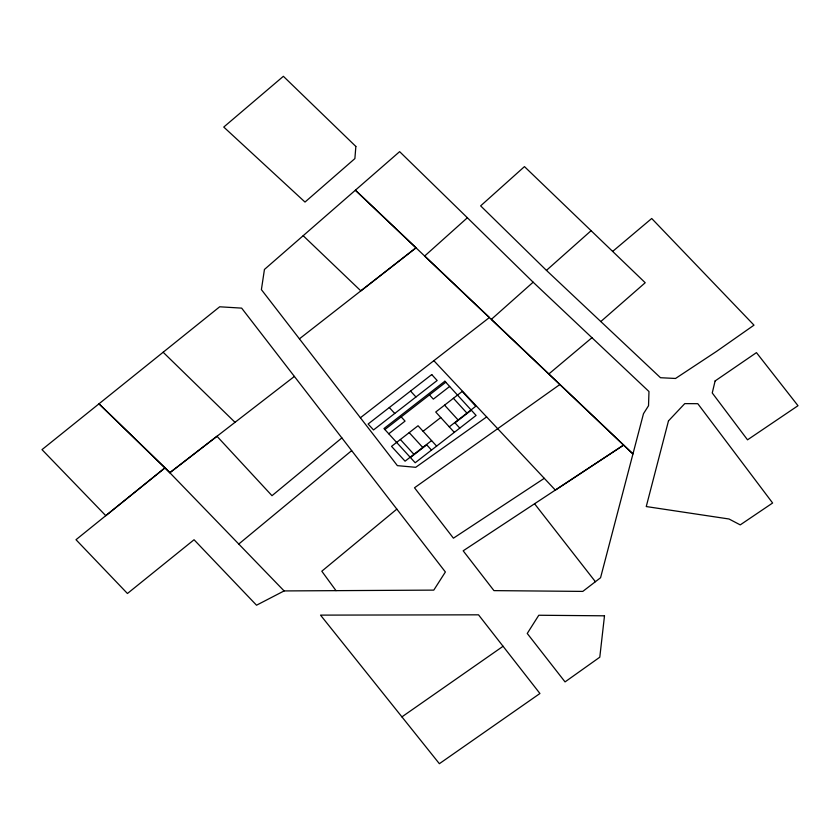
<?xml version="1.0" encoding="UTF-8"?>
<svg xmlns="http://www.w3.org/2000/svg" width="840" height="840" viewBox="0 0 840 840"><rect width="100%" height="100%" fill="white"/><g stroke="black" fill="none" stroke-linecap="round" stroke-linejoin="round"><path stroke-width="1.26" d="M533.138 282.198L467.376 217.76L424.641 256.043L632.961 453.936L491.327 319.368L533.138 282.198L648.974 391.534L648.522 405.752L643.482 413.7L600.558 577.742L582.803 591.402L493.941 590.625L463.176 550.809L623.637 445.074L555.345 490.108L433.85 360.685M600.8 321.552L645.215 282.733L524.465 166.614L480.638 205.863L546.441 270.375L591.098 230.696M612.654 251.412L651.714 218.495L753.995 325.154L716.583 351.372L675.528 378.473L660.481 377.717L546.441 270.375M548.814 373.989L591.958 337.722M238.77 544.037L351.656 450.639M396.837 509.124L321.804 571.211L336 590.646M341.859 437.923L271.992 495.695L216.993 436.275L169.827 472.71L99.005 403.83L165.06 467.796L284.099 590.929L433.786 590.121L445.379 571.988L241.647 308.123L219.681 306.789L42 449.631L105.788 515.676L165.06 467.796L75.999 539.711L127.439 593.502L194.05 539.752L256.526 605.21L284.099 590.929M299.418 338.835L416.02 247.81L355.394 190.228L489.394 317.531L360.392 417.764M416.02 247.81L360.843 290.871L303.198 235.715M384.888 429.555L445.778 382.231M388.752 433.786L405.058 421.113L401.195 416.882M449.642 386.474L433.335 399.137L429.471 394.905M423.087 431.277L440.759 417.532M431.592 440.58L405.069 461.192L391.534 446.366L418.047 425.754L436.622 446.103M449.264 426.846L475.786 406.245L462.242 391.419L435.729 412.02L454.304 432.358M410.413 457.506L426.709 444.843L431.498 450.082M471.303 410.193L454.997 422.856L459.784 428.106M169.827 472.71L294.409 376.425M559.902 384.5L414.509 487.778L453.421 538.178L544.288 478.328M486.644 416.923L415.706 467.313L397.383 465.644L261.397 289.632L264.442 269.451L399.63 151.652L467.376 217.76M401.898 716.888L503.066 646.286L539.931 693.504L439.373 763.697L320.523 615.122L478.517 614.827L503.066 646.286M163.139 352.244L235.022 422.32M453.411 398.286L466.945 413.112M444.57 405.153L458.105 419.979M410.54 391.052L415.947 396.974M389.319 407.536L394.737 413.459M409.217 432.632L422.751 447.457M400.376 439.499L413.91 454.325M534.566 503.759L595.392 581.711M355.856 146.454L354.889 158.592L305.004 202.062L223.755 127.061L283.374 76.303L355.856 146.454M604.496 615.815L599.792 657.195L565.047 681.901L527.247 633.465L538.787 615.248L604.496 615.815M715.113 380.951L712.247 392.963L747.526 439.834L798 405.709L756.452 352.632L715.113 380.951M668.472 420.903L646.254 506.552L729.005 518.994L740.24 524.885L772.622 503.003L697.799 403.694L684.758 403.62L668.472 420.903M431.75 374.567L368.109 424.011L373.527 429.944L437.157 380.499L431.75 374.567M444.864 381.224L383.964 428.547L415.191 462.756L476.091 415.433L444.864 381.224"/></g></svg>
